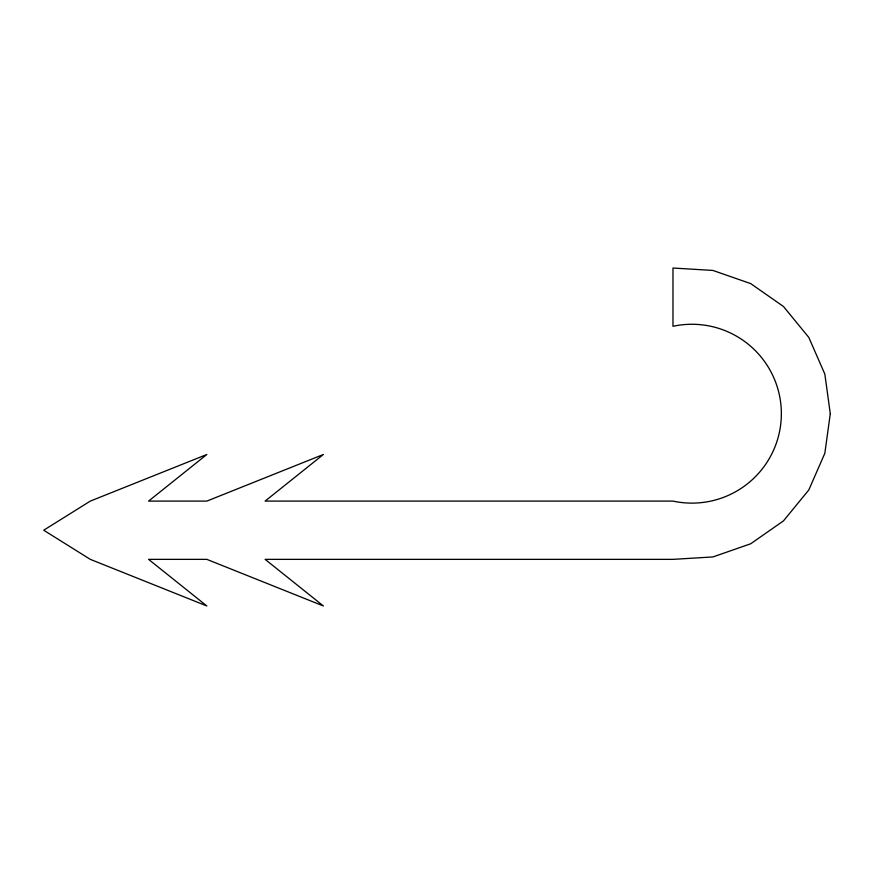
<?xml version="1.0" encoding="UTF-8"?>
<svg xmlns="http://www.w3.org/2000/svg" width="874" height="874" viewBox="0 0 874 874"><rect width="100%" height="100%" fill="white"/><g stroke="black" fill="none" stroke-linecap="round" stroke-linejoin="round"><path stroke-width="1.31" d="M830.3 413.697L824.827 453.311L808.811 489.964L783.465 520.893L750.668 543.792L712.9 556.946L672.98 559.36L265.117 559.36L323.38 605.977L206.843 559.36L148.58 559.36L206.843 605.977L90.317 559.36L43.7 530.223L90.317 501.097L206.843 454.48L148.58 501.097L206.843 501.097L323.38 454.48L265.117 501.097L672.98 501.097A89.432 89.432 0 0 0 781.356 413.697A89.432 89.432 0 0 0 672.98 326.297L672.98 268.023L712.9 270.437L750.668 283.591L783.465 306.49L808.811 337.43L824.827 374.072L830.3 413.697"/></g></svg>
